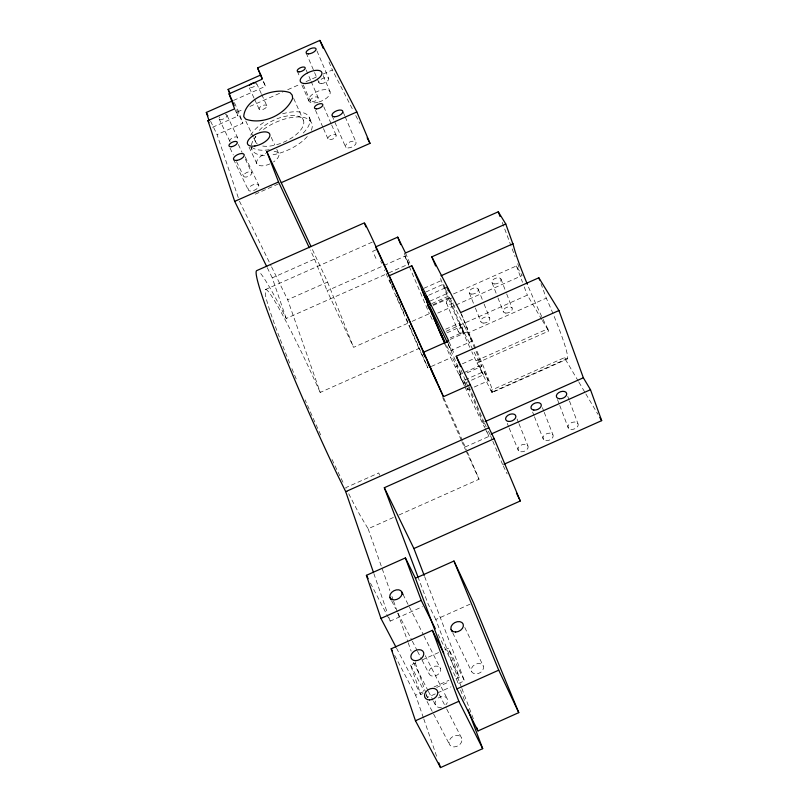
<?xml version="1.0" encoding="UTF-8"?>
<svg xmlns="http://www.w3.org/2000/svg" width="808" height="808" viewBox="0 0 808 808"><rect width="100%" height="100%" fill="white"/><g stroke="black" fill="none" stroke-linecap="round" stroke-linejoin="round"><path stroke-width="0.61" stroke-dasharray="4.04 3.03" d="M429.795 301.202L447.45 293.354L447.107 292.223M445.673 329.199L459.449 323.069L461.812 327.957L463.439 331.997L449.642 338.168M463.398 332.038L459.419 323.119M448.177 343.945L451.187 350.43L448.339 343.673M450.248 339.4L467.781 331.593L472.044 341.127L451.187 350.43M472.003 341.168L467.741 331.644M423.079 693.527L420.806 694.547L410.585 665.115L416.302 662.55M422.029 659.985L439.188 652.288M444.915 649.733L448.349 648.188L464.479 680.811L456.611 684.336M423.392 717.756L415.645 695.213L423.665 691.618M433.987 686.992L448.884 680.316M436.694 687.426L449.167 681.831M455.975 678.781L459.378 677.255L448.349 648.188M426.25 695.203L427.412 697.435L436.401 693.405M437.522 692.9L450.995 686.861M461.873 441.572L464.398 447.349L488.941 436.401L486.982 431.745M348.733 493.769A134.653 8.504 66.1 0 0 360.499 516.07L368.145 528.765L394.435 517.019M399.011 514.979L479.043 479.235L466.852 450.702M370.468 583.154L390.193 621.13L422.443 606.697M461.449 687.305L435.795 619.504L470.034 604.182M375.7 249.985L372.7 251.318L376.265 259.105L378.285 258.207M413.403 334.754L427.907 367.963L418.948 348.48L320.231 392.415L287.668 299.758L327.573 282.043L312.13 248.925M407.545 323.372L353.581 347.369L327.068 290.769L404.929 256.187L408.767 264.034L389.294 272.69M260.721 273.569A155.55 9.837 66.1 0 1 279.295 304.889L286.214 318.473L388.153 273.195M423.947 288.284L441.572 280.457M425.745 292.052L443.41 284.194M428.725 295.223L446.976 287.103M431.775 303.586L448.925 295.96M453.5 293.93L516.393 265.963L522.13 275.548L456.005 304.959M432.926 304.697L451.167 296.587M433.149 305.434L449.763 298.051M412.131 321.332L429.351 313.666L433.038 321.261M437.764 313.07L454.864 305.464M446.218 331.219L527.331 295.132L541.744 319.463M446.976 332.846L460.661 326.755M475.629 348.076A66.226 2.616 66 0 0 471.084 337.653L468.832 332.613L546.289 298.142L540.905 283.446M431.341 366.438L450.773 357.782L464.408 385.86M455.49 366.882L457.783 365.862M462.358 363.822L474.963 358.207M578.275 381.144L565.63 359.792L491.971 392.627L476.033 360.792L547.794 328.826L545.471 324.271A66.175 5.959 65.9 0 1 527.351 284.285M476.952 363.024L548.642 331.098L547.794 328.826M469.125 381.214L463.6 383.669L459.56 374.619L479.366 365.802L483.406 374.851L470.226 380.73M467.105 372.821L481.861 366.246M465.802 385.618L463.651 380.477L484.133 371.417L488.295 380.77L473.538 387.345M466.852 387.901L467.862 389.87L472.407 387.85M491.971 392.627L491.042 390.365L564.792 357.5L565.943 358.803A66.175 5.959 65.9 0 0 548.551 303.172L546.289 298.142M492.698 391.829L567.509 358.489M238.259 197.607L217.059 134.593L242.875 123.18L238.512 111.453L241.946 109.938M249.965 106.403L283.154 91.728M287.729 89.708L300.324 84.143M306.04 81.618L318.635 76.053M323.21 74.023L332.371 69.983L353.47 111.12M212.585 127.26L237.986 116.039L235.835 110.221M255.267 194.173L280.113 183.174M286.214 318.473L272.256 277.851L314.575 259.075L310.333 250.005M279.315 336.946A134.653 8.504 66.1 0 1 265.62 295.981L265.236 289.628L372.942 241.824M233.542 100.414L265.489 86.305L263.125 80.648M479.366 365.802L483.406 374.851M459.56 374.619L463.63 383.669M488.295 380.77L484.053 371.387M463.651 380.477L465.701 384.729M311.322 130.26A32.724 15.14 -24.3 0 0 311.636 122.745L308.999 119.645A32.724 15.14 -24.3 0 0 262.044 130.553M447.45 293.354L446.612 291.799M491.042 390.365L491.931 391.799A66.226 2.616 66 0 0 476.124 349.207M542.37 320.513L548.642 331.098M578.912 382.204L585.234 392.88M585.871 393.951L597.88 414.231M394.678 655.419L415.645 695.213M396.546 648.208L420.806 694.547M427.058 701.475L449.238 743.946M410.585 665.115L423.927 690.749M413.383 662.409L427.796 690.214M428.371 691.325L432.977 700.213M433.553 701.324L435.28 704.667M355.752 115.564L359.742 123.351M391.668 600.859L395.688 608.707M397.98 613.181L411.767 640.077M412.343 641.199L416.938 650.157M417.514 651.278L421.534 659.116M422.109 660.237L428.998 673.68M439.31 694.607L446.218 708.06M446.794 709.182L461.742 738.33A6.888 5.313 -30.7 0 1 453.965 746.925A6.888 5.313 -30.7 0 1 450.783 738.219A6.888 5.313 -30.7 0 1 461.742 738.33M425.291 655.702L447.45 699.203M403.03 594.405L423.442 634.846M424.008 635.967L440.451 668.549A6.292 4.636 -29.2 0 1 433.27 676.215A6.292 4.636 -29.2 0 1 430.472 668.63A6.292 4.636 -29.2 0 1 440.451 668.549M450.319 666.297L455.762 677.225L458.813 685.305M443.855 284.951L445.238 287.87M438.128 634.432L459.378 677.255M435.795 619.504L428.2 604.121L418.453 578.255M267.286 267.731L272.256 277.851M452.743 632.886L471.498 671.337M239.461 201.172L271.044 265.761M271.599 266.903L287.668 299.758M484.406 423.028L486.204 426.725M488.375 431.189L490.012 434.532M446.642 345.693L459.065 371.185A24.058 0.626 66 0 0 459.701 370.731A24.058 0.626 66 0 0 448.248 344.561M464.954 386.981L484.578 427.412M485.123 428.543L488.941 436.401M503.283 465.943L507.121 473.852M210.625 121.301L217.059 134.593M230.068 148.157L233.31 154.894M236.552 161.62L243.582 176.205M233.522 159.348L248.278 189.92M464.792 627.483L483.285 666.055A6.464 4.838 -27.5 0 1 476.013 673.943A6.464 4.838 -27.5 0 1 472.892 666.145A6.464 4.838 -27.5 0 1 483.285 666.055M219.039 118.796L229.785 141.168M238.35 144.501L242.097 152.369M245.319 159.105L251.753 172.589A4.474 2.111 -25.1 0 1 246.248 177.033A4.474 2.111 -25.1 0 1 245.006 173.579A4.474 2.111 -25.1 0 1 251.753 172.589M226.967 115.302L237.633 137.703M245.258 156.904L258.792 185.264A5.747 2.757 -25.1 0 1 251.732 191.021A5.747 2.757 -25.1 0 1 250.086 186.517A5.747 2.757 -25.1 0 1 258.792 185.264M446.38 291.304L443.521 284.669M476.033 360.792L473.841 356.166A66.226 2.616 66 0 1 471.832 351.823M249.066 147.177L256.782 163.489A12.049 5.666 -24.7 0 0 269.852 163.943M234.593 108.848L237.986 116.039M250.813 147.137L251.793 149.217M245.834 121.099L253.227 136.855M253.752 137.986L255.338 141.36M234.371 102.636L238.512 111.453M236.593 109.827L242.875 123.18M254.005 98.01L248.884 86.89A4.242 1.838 -24.3 0 0 252.944 87.092A4.242 1.838 -24.3 0 0 256.692 83.961M254.52 99.121L259.136 109.12M271.246 137.37L274.771 145.006M276.791 149.379L278.8 153.742M464.398 447.349L465.438 449.632M465.964 450.773L479.043 479.235M320.231 392.415L308.434 366.792A134.653 8.504 66.1 0 0 265.236 289.628M256.641 83.466L261.226 93.486M261.731 94.597L266.822 105.727A4.202 1.869 -24.3 0 1 261.671 109.777A4.202 1.869 -24.3 0 1 260.439 106.777A4.202 1.869 -24.3 0 1 266.822 105.727M263.176 81.204L265.489 86.305M293.738 98.566L303.323 120.139M443.824 398.172L462.368 440.37M418.948 348.48L384.547 270.024M309.312 117.483L311.636 122.745M389.385 279.8L390.89 283.234M391.385 284.376L393.89 290.102M396.385 295.829L401.889 308.424M402.394 309.565L403.889 312.999M406.394 318.726L409.898 326.745M410.393 327.886L412.898 333.613M297.273 71.175L299.788 76.912M303.303 84.951L310.333 101.03M301.889 85.002L308.858 100.909M442.703 397.597L461.368 440.411M315.514 110.373L322.978 127.462M323.483 128.603L327.957 138.865M306.171 69.983L310.656 80.335M311.151 81.487L318.13 97.586M323.776 106.717L331.179 123.836M331.674 124.977L336.118 135.249M463.358 442.632L466.347 449.551M306.181 53.055L318.938 82.689M332.098 115.736L345.511 146.874M323.17 75.599L329.997 91.567M380.73 261.105L381.679 263.337M343.228 112.191L344.703 115.655M345.188 116.806L356.005 142.228M316.999 50.985L328.654 78.386M444.885 343.875L450.773 357.782M405.505 252.985L410.424 264.58M404.929 256.187L408.838 265.388M409.323 266.539L429.351 313.666M449.258 342.178L454.641 354.975M461.014 370.094L467.872 386.386M468.357 387.547L485.022 427.099M329.007 62.014L332.371 69.983M490.476 435.653L492.365 440.138M492.84 441.269L502.738 464.812M468.882 386.295L483.952 422.109M404.252 253.247L408.767 264.034M446.531 303.071L458.479 331.886M467.216 388.183L467.862 389.87M461.499 314.161L467.175 328.018M460.621 312.575L468.832 332.613M507.252 423.372L508.686 426.876M509.161 428.048L518.231 450.207M469.317 292.94L474.902 306.838M475.367 308L480.952 321.887M517.069 418.999L518.484 422.503M518.958 423.675L527.917 445.885M327.573 282.043L353.581 347.369M478.124 289.022L483.659 302.939M484.113 304.101L489.648 318.019M532.613 412.06L533.997 415.585M534.462 416.756L543.249 439.037M314.575 259.075L327.068 290.769M542.42 407.686L543.794 411.211M544.249 412.383L552.925 434.724M492.082 282.81L497.516 296.778M497.97 297.94L503.414 311.898M500.899 278.891L506.273 292.88M506.727 294.041L512.1 308.03M424.644 576.629L464.479 680.811M557.51 399.576L559.298 404.293M559.742 405.475L568.246 427.876M461.893 688.487L473.942 720.332M379.598 475.205L378.75 472.953L345.673 487.709A134.653 8.504 66.1 0 0 347.723 491.779M460.55 689.921L464.903 701.455M516.393 265.963L522.524 282.295M524.271 286.961L527.331 295.132M567.761 396.385L569.085 399.93M569.529 401.111L577.922 423.564M502.253 222.412L515.07 256.661M517.716 263.741L519.039 267.286M564.792 357.5L565.63 359.792M368.145 528.765L389.85 590.527M391.93 596.466L393.183 600.031M393.607 601.223L397.354 611.909M397.778 613.1L407.798 641.602M408.212 642.794L411.131 651.107M415.312 662.984L425.745 692.678M426.159 693.87L427.412 697.435M373.872 573.609L387.335 612.817M388.971 617.565L390.193 621.13M423.796 718.948L436.845 756.924M453.308 303A4.828 2.767 -22.4 0 1 446.41 302.737A4.828 2.767 -22.4 0 1 452.046 298M342.976 482.235A134.653 8.504 66.1 0 1 331.038 457.379M320.665 434.916A134.653 8.504 66.1 0 1 305.141 399.909M296.183 378.871A134.653 8.504 66.1 0 1 290.991 366.347M289.648 363.055A134.653 8.504 66.1 0 1 279.74 338.037M469.761 347.319A66.226 2.616 66 0 1 440.33 277.841M274.114 151.46A12.049 5.666 -24.7 0 1 273.508 161.943M256.793 163.519A12.049 5.666 -24.7 0 1 265.761 153.358M225.351 114.534A4.333 1.909 -24.9 0 1 226.614 116.655A4.333 1.909 -24.9 0 1 221.897 119.433A4.333 1.909 -24.9 0 1 219.018 118.271M219.261 117.655A4.333 1.909 -24.9 0 1 219.756 117.008M230.088 141.582A4.293 1.949 -25 0 1 231.755 138.299A4.293 1.949 -25 0 1 236.986 137.087A4.293 1.949 -25 0 1 236.239 140.158M307.262 136.522A32.724 15.14 -24.3 0 1 271.619 154.995M264.448 155.469A32.724 15.14 -24.3 0 1 251.359 147.248M251.45 145.107A32.724 15.14 -24.3 0 1 255.914 136.431M282.618 113.787A32.795 15.079 -24.2 0 1 308.08 115.625A32.795 15.079 -24.2 0 1 301.546 134.623M269.175 149.732A32.795 15.079 -24.2 0 1 251.732 147.248M250.722 135.229A32.795 15.079 -24.2 0 1 265.236 121.473M259.307 130.361A26.24 12.069 -24.2 0 1 294.587 115.574A26.24 12.069 -24.2 0 1 297.475 133.451A26.24 12.069 -24.2 0 1 261.802 145.884M257.267 143.935A26.24 12.069 -24.2 0 1 255.53 136.259M317.928 102.303A11.554 5.222 -23.4 0 1 310.726 95.839A11.554 5.222 -23.4 0 1 329.209 90.637A11.554 5.222 -23.4 0 1 318.867 102.03M438.148 698.051A6.696 5.03 -29.9 0 1 446.339 697.607A6.696 5.03 -29.9 0 1 445.915 704.707M441.451 707.263A6.696 5.03 -29.9 0 1 435.562 705.273A6.696 5.03 -29.9 0 1 436.855 699.183M464.63 326.533L451.874 301.687A23.472 0.919 66 0 0 452.935 307.212A23.472 0.919 66 0 0 466.378 336.906L479.275 362.176A24.048 0.959 66 0 0 478.599 357.348A24.048 0.959 66 0 0 464.63 326.533M471.549 294.102A4.828 2.767 -21.8 0 0 478.326 289.719A4.828 2.767 -21.8 0 0 471.296 289.133A4.828 2.767 -21.8 0 0 471.549 294.102M483.184 323.089A4.767 2.808 -21.7 0 0 489.85 318.726A4.767 2.808 -21.7 0 0 482.881 318.069A4.767 2.808 -21.7 0 0 483.184 323.089M460.671 333.108A4.767 2.808 -22.4 0 0 467.367 328.735A4.767 2.808 -22.4 0 0 460.459 328.048A4.767 2.808 -22.4 0 0 460.671 333.108M494.365 283.962A4.838 2.767 -21.2 0 0 501.101 279.588A4.838 2.767 -21.2 0 0 494.011 279.033A4.838 2.767 -21.2 0 0 494.365 283.962M505.677 313.08A4.767 2.808 -21.1 0 0 512.312 308.727A4.767 2.808 -21.1 0 0 505.283 308.101A4.767 2.808 -21.1 0 0 505.677 313.08M520.786 451.783A5.313 3.485 -21.8 0 0 528.169 446.763A5.313 3.485 -21.8 0 0 520.281 445.612A5.313 3.485 -21.8 0 0 520.786 451.783M570.903 429.412A5.313 3.474 -20 0 0 578.215 424.422A5.313 3.474 -20 0 0 570.165 423.352A5.313 3.474 -20 0 0 570.903 429.412M545.855 440.602A5.313 3.485 -20.9 0 0 553.197 435.593A5.313 3.485 -20.9 0 0 545.228 434.482A5.313 3.485 -20.9 0 0 545.855 440.602M347.925 147.955A5.737 2.757 -23.2 0 0 356.136 142.945A5.737 2.757 -23.2 0 0 348.218 142.774A5.737 2.757 -23.2 0 0 347.925 147.955M321.119 83.567A5.313 2.373 -23.2 0 0 328.765 79.012A5.313 2.373 -23.2 0 0 321.513 79.053A5.313 2.373 -23.2 0 0 321.119 83.567M312.06 101.768A4.262 1.929 -23.5 0 0 318.211 98.091A4.262 1.929 -23.5 0 0 312.423 98.081A4.262 1.929 -23.5 0 0 312.06 101.768M329.805 139.693A4.464 2.111 -23.5 0 0 336.209 135.805A4.464 2.111 -23.5 0 0 330.108 135.683A4.464 2.111 -23.5 0 0 329.805 139.693"/><path stroke-width="1.21" d="M446.976 287.234L447.794 288.567M456.904 688.921L498.728 670.165L453.965 561.025L415.443 578.255L456.904 688.921L477.962 730.947L518.766 712.626L473.458 602.647L453.965 561.025M415.464 720.756L458.843 701.293L432.391 630.331L391.183 648.784L415.464 720.756L440.511 767.6L482.699 748.652L467.943 709.525M485.093 421.594L583.346 377.78L590.486 389.709L601.677 420.635L503.889 464.297M373.458 572.428L345.703 491.638L488.85 427.786L494.193 438.683L520.291 500.98L413.908 548.541L424.2 575.458M491.153 434.027L590.486 389.709M418.009 577.084L384.315 487.719L494.193 438.683M395.96 647.107L380.942 618.423L366.408 575.336L405.394 557.914L415.443 578.255M380.942 618.423L421.231 600.395L405.394 557.914M527.351 284.285A66.175 5.959 65.9 0 1 513.393 245.369L505.778 223.998L498.273 211.787L405.505 252.985L397.718 237.128L375.629 246.925M389.001 275.861L411.777 265.751L448.763 341.016L423.028 352.47M435.603 265.994L431.826 256.843L505.778 223.998M440.996 275.781L513.13 243.723M583.346 377.78L558.944 310.524L538.825 277.79L460.621 312.575L431.826 256.843M460.621 366.65L456.247 356.247L558.944 310.524M437.724 384.315L443.441 396.698L470.256 384.749L488.85 427.786M266.731 266.61L234.694 201.374L207.949 120.624L234.593 108.848L229.058 93.819L262.246 79.154L257.56 67.922L319.877 40.4L356.843 111.959L370.003 143.359L281.234 182.669M309.272 247.733L278.538 181.962L266.842 151.783L356.843 111.959M234.694 201.374L278.538 181.962M364.499 222.806L256.661 270.64A155.55 9.837 66.1 0 0 336.936 473.771L345.703 491.638M229.846 94.011L228.139 89.405L260.762 74.993L257.56 67.922M209.07 120.695L206.323 112.443L232.401 100.919L229.058 93.819M599.778 417.433L601.677 420.635M391.183 648.784L392.345 650.995M366.408 575.336L368.155 578.69M367.155 137.804L370.003 143.359M389.941 597.506L391.092 599.738M401.889 592.153A6.565 4.565 -28.4 0 1 394.284 599.92A6.565 4.565 -28.4 0 1 391.587 592.446A6.565 4.565 -28.4 0 1 401.889 592.153L403.03 594.405M458.843 701.293L482.699 748.652M432.391 630.331L443.784 653.187M421.231 600.395L435.33 628.806M456.247 356.247L470.256 384.749M451.086 629.493L452.187 631.755M516.453 493.072L520.291 500.98M207.949 120.624L208.949 122.665M384.315 487.719L413.908 548.541M206.323 112.443L207.939 115.766M447.834 342.602L446.965 340.865L447.319 341.935M498.728 670.165L518.766 712.626M228.139 89.405L229.694 92.708M266.842 151.783L311.06 246.632M448.268 289.577L449.359 291.971M423.554 353.611L425.129 357.025M427.755 362.711L429.856 367.256M430.906 369.539L437.209 383.184L435.623 379.598A134.512 1.303 66 0 0 392.294 283.032M441.441 335.764L441.279 335.391A62.832 1.626 66 0 1 436.017 323.402M443.441 396.698L437.027 382.184A155.388 1.505 66 0 0 365.903 226.907M411.777 265.751L444.885 343.875M427.634 305.171L429.119 308.646M447.955 289.769L448.258 290.506M319.877 40.4L323.24 48.369M260.762 74.993L262.186 78.386M397.718 237.128L400.738 244.642M447.127 287.688L447.4 288.416M476.629 727.412L477.962 730.947M498.273 211.787L500.041 216.514M232.825 102.081L234.118 105.575M538.825 277.79L539.653 280.053M421.746 289.264L421.786 289.385A62.832 1.626 66 0 0 425.846 299.505M438.885 762.853L440.511 767.6M435.108 321.311A62.832 1.626 66 0 1 433.654 317.958M432.704 315.746A62.832 1.626 66 0 1 426.705 301.596M447.299 342.491A24.058 0.626 66 0 0 444.067 335.684L431.795 310.615A23.472 0.596 66 0 0 432.361 313.797A23.472 0.596 66 0 0 444.834 341.895M376.043 247.894A134.512 1.303 66 0 1 382.224 261.055M382.639 261.964A134.512 1.303 66 0 1 391.718 281.77M249.541 85.183A4.242 1.838 -24.3 0 1 255.782 82.84M423.533 293.031L427.584 302.192L423.533 293.031M439.936 331.755L443.905 340.713L439.936 331.755M292.658 98.323C285.608 114.776 262.539 125.321 245.632 119.109L243.723 116.594C244.834 98.525 274.659 86.688 290.163 92.738L292.233 95.152L292.658 98.323M426.574 296.425L430.644 305.707L426.574 296.425M508.394 421.423A5.393 3.454 -21.9 0 0 515.898 416.362A5.393 3.454 -21.9 0 0 507.929 415.292A5.393 3.454 -21.9 0 0 508.394 421.423M559.277 398.718A5.393 3.444 -20.1 0 0 566.721 393.688A5.393 3.444 -20.1 0 0 558.591 392.698A5.393 3.444 -20.1 0 0 559.277 398.718M533.846 410.07A5.393 3.444 -21 0 0 541.31 405.02A5.393 3.444 -21 0 0 533.27 403.99A5.393 3.444 -21 0 0 533.846 410.07M236.986 160.388A5.828 2.697 -25.1 0 0 244.178 154.631A5.828 2.697 -25.1 0 0 235.391 155.974A5.828 2.697 -25.1 0 0 236.986 160.388M334.522 116.766A5.818 2.697 -23.2 0 0 342.865 111.736A5.818 2.697 -23.2 0 0 334.876 111.666A5.818 2.697 -23.2 0 0 334.522 116.766M308.373 53.884A5.383 2.313 -23.2 0 0 316.13 49.308A5.383 2.313 -23.2 0 0 308.828 49.45A5.383 2.313 -23.2 0 0 308.373 53.884M254.884 145.996A12.15 5.575 -24.6 0 0 269.731 134.088A12.15 5.575 -24.6 0 0 251.298 137.017A12.15 5.575 -24.6 0 0 254.884 145.996M231.664 146.692A4.535 2.06 -25 0 0 237.279 142.248A4.535 2.06 -25 0 0 230.462 143.319A4.535 2.06 -25 0 0 231.664 146.692M299.011 71.872A4.313 1.879 -23.5 0 0 305.242 68.185A4.313 1.879 -23.5 0 0 299.414 68.246A4.313 1.879 -23.5 0 0 299.011 71.872M316.362 108.878A4.525 2.06 -23.5 0 0 322.877 104.979A4.525 2.06 -23.5 0 0 316.726 104.939A4.525 2.06 -23.5 0 0 316.362 108.878M305.161 83.527A11.655 5.141 -23.4 0 0 321.948 73.528A11.655 5.141 -23.4 0 0 306.101 73.69A11.655 5.141 -23.4 0 0 305.161 83.527M455.651 632.028A6.626 4.798 -27.1 0 0 463.156 624.079A6.626 4.798 -27.1 0 0 452.571 624.291A6.626 4.798 -27.1 0 0 455.651 632.028M415.686 660.681A6.878 4.989 -29.3 0 0 423.584 652.359A6.878 4.989 -29.3 0 0 412.736 652.49A6.878 4.989 -29.3 0 0 415.686 660.681M429.513 699.92A7.08 5.272 -30 0 0 437.593 691.244A7.08 5.272 -30 0 0 426.392 691.264A7.08 5.272 -30 0 0 429.513 699.92"/></g></svg>
